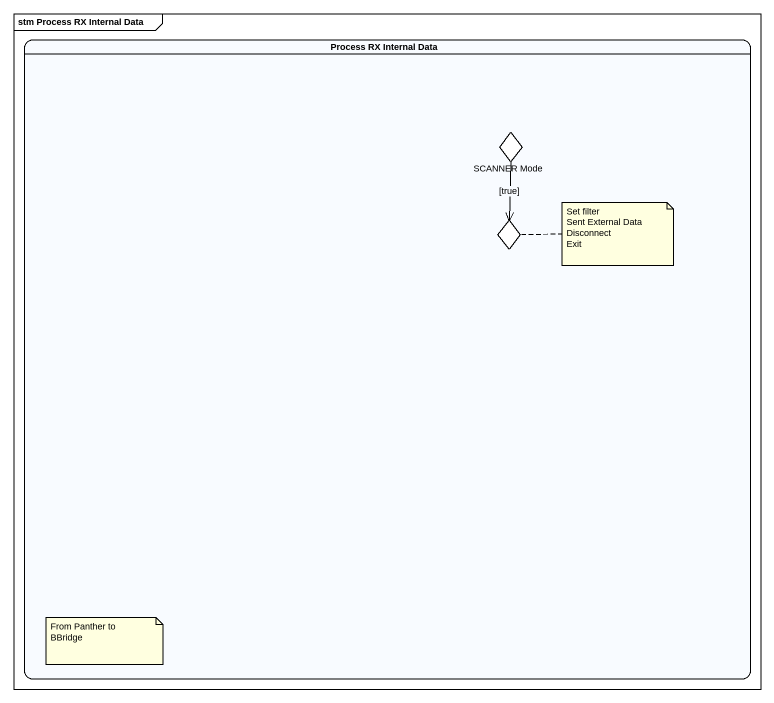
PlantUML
@startuml
mainframe stm Process RX Internal Data
hide empty description
state "Process RX Internal Data" as Process_RX_Internal_Data {
  state "SCANNER Mode" as SCANNER_Mode <<choice>>
  state choice1 <<choice>>
}
SCANNER_Mode --> choice1 : [true]
note right of choice1
  Set filter
  Sent External Data
  Disconnect
  Exit
end note
note as N2
  From Panther to BBridge
end note
@enduml
